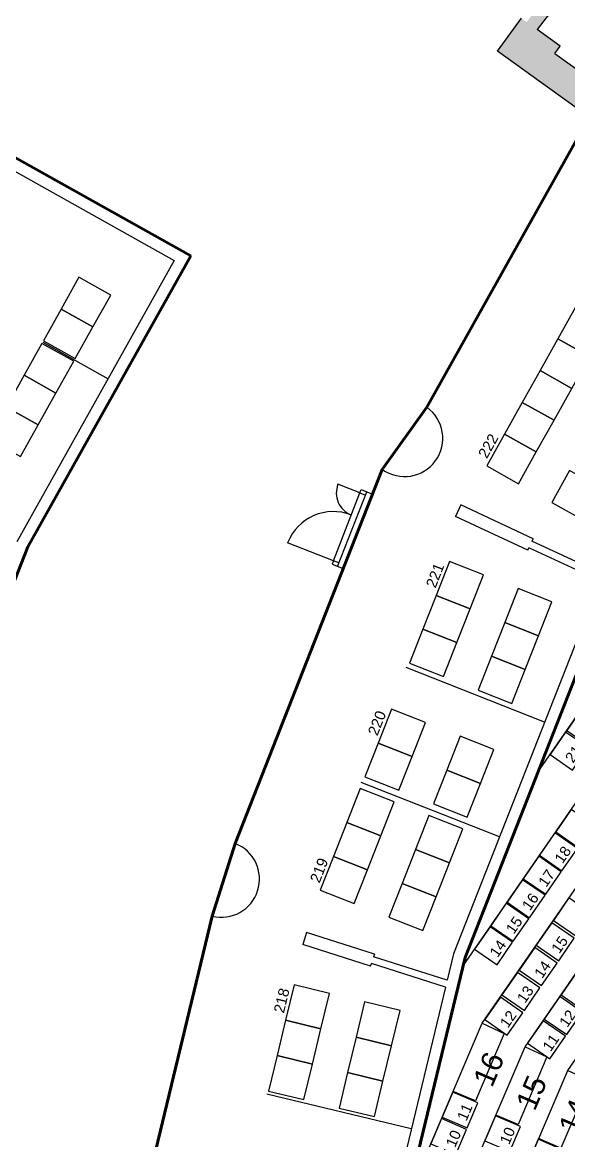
# Model space of a CAD drawing. Header units: millimetres. Extents: x -76108 to 202332, y 27411 to 140378.
# Drawn here: x 63939 to 72942, y 97780 to 116205 of the extents above; entities that cross this region are included whole.
import ezdxf
from ezdxf.enums import TextEntityAlignment as Align

# ---------------------------------------------------------------- set-up
doc = ezdxf.new("R2010")
doc.units = ezdxf.units.MM
doc.header["$LTSCALE"] = 100
for name, color, linetype in [('A-3312-EA-', 7, 'CONTINUOUS'), ('A-3312-FYLL', 7, 'CONTINUOUS'), ('B-RADER', 252, 'CONTINUOUS'), ('B-RADNUMMER', 4, 'CONTINUOUS'), ('B-STOLAR', 1, 'CONTINUOUS'), ('B-STOLNUMMER', 7, 'CONTINUOUS'), ('B-TRAPPA', 254, 'CONTINUOUS'), ('LOGER_PLAN2_NUMMER', 7, 'CONTINUOUS'), ('LOGER_PLAN2_STOLAR', 1, 'CONTINUOUS'), ('LOGER_PLAN3_STOLAR', 1, 'CONTINUOUS'), ('LOGER_PLAN_2', 21, 'CONTINUOUS'), ('LOGER_PLAN_3', 21, 'CONTINUOUS')]:
    doc.layers.add(name, color=color, linetype=linetype)
doc.layers.add('SEKTIONER', color=4, linetype='CONTINUOUS', lineweight=70)
doc.styles.add('ARIAL', font='arial.ttf')

msp = doc.modelspace()

# ---------------------------------------------------------------- hatches: boundary and pattern name
at = {"layer": 'A-3312-FYLL'}
msp.add_hatch(color=9, dxfattribs=at).paths.add_polyline_path([(74770.2, 119637.4), (74351.1, 119118.2), (74430.1, 119052.4), (72249.2, 116210), (72165.2, 116269.3), (71772, 115730.1), (74669.7, 113637.8), (75072.6, 114162.9), (74402.9, 114651.7), (74315.4, 114531.7), (72719.2, 115696.6), (72806.8, 115816.5), (72422.1, 116088), (74592.8, 118916.9), (74954.5, 118615.6), (75047.7, 118731.2), (76586, 117491), (76492.8, 117375.4), (77138.3, 116855), (77541.2, 117380.2)])

# ---------------------------------------------------------------- linework, layer by layer
at = {"layer": 'A-3312-EA-'}
for p, q in [((74594.1, 118918.7), (72420.8, 116086.2)), ((71772, 115730.1), (72163.4, 116272.1)), ((72800, 115812.4), (72420.8, 116086.2)), ((74669.7, 113637.8), (71772, 115730.1)), ((72713.1, 115692), (72800, 115812.4)), ((72713.1, 115692), (74317.6, 114533.5))]:
    msp.add_line(p, q, dxfattribs=at)
at = {"layer": 'B-RADER'}
for p, q in [((73519.5, 106606.3), (71234.8, 100796)), ((72436.7, 103852.7), (74043.5, 106175.7)), ((71202.5, 100662), (74655.1, 105653.7)), ((71518.6, 99712.7), (75266.8, 105131.6)), ((72222.5, 99323.9), (75878.4, 104609.6)), ((72926.3, 98935.2), (76490, 104087.5)), ((71234.8, 100796), (69612.8, 94062)), ((70271.5, 96796.9), (71518.6, 99712.7)), ((69733.6, 93504.8), (72222.5, 99323.9)), ((70501, 93264.6), (72926.3, 98935.2))]:
    msp.add_line(p, q, dxfattribs=at)
at = {"layer": 'B-STOLAR'}
for points in [[(73281.8, 104283.4), (73537.8, 104653.5), (73167.7, 104909.5), (72911.7, 104539.4)], [(73005.9, 103884.5), (73261.9, 104254.6), (72891.8, 104510.6), (72635.8, 104140.5)], [(73098.2, 102611.7), (73354.2, 102981.8), (72984.1, 103237.7), (72728.1, 102867.6)], [(72830.8, 102225.1), (73086.8, 102595.2), (72716.7, 102851.2), (72460.7, 102481.1)], [(72563.5, 101838.6), (72819.5, 102208.7), (72449.4, 102464.6), (72193.4, 102094.6)], [(72296.1, 101452), (72552.1, 101822.1), (72182, 102078.1), (71926, 101708)], [(73061.4, 101152.1), (73317.4, 101522.2), (72947.3, 101778.2), (72691.3, 101408.1)], [(72028.8, 101065.5), (72284.7, 101435.6), (71914.6, 101691.6), (71658.7, 101321.5)], [(72778.7, 100743.3), (73034.6, 101113.4), (72664.6, 101369.4), (72408.6, 100999.3)], [(71761.4, 100678.9), (72017.4, 101049), (71647.3, 101305), (71391.3, 100934.9)], [(72495.9, 100334.6), (72751.9, 100704.7), (72381.8, 100960.7), (72125.8, 100590.6)], [(72213.2, 99925.8), (72469.2, 100295.9), (72099.1, 100551.9), (71843.1, 100181.8)], [(73186.1, 99926.1), (73442.1, 100296.2), (73072, 100552.2), (72816, 100182.1)], [(71930.5, 99517.1), (72186.5, 99887.2), (71816.4, 100143.2), (71560.4, 99773.1)], [(72910.2, 99527.2), (73166.2, 99897.3), (72796.1, 100153.3), (72540.1, 99783.2)], [(72634.3, 99128.3), (72890.3, 99498.4), (72520.2, 99754.4), (72264.2, 99384.3)], [(71269.5, 97988.6), (71446.5, 98402.3), (71032.7, 98579.3), (70855.8, 98165.5)], [(71082.7, 97551.8), (71259.7, 97965.6), (70845.9, 98142.6), (70669, 97728.8)], [(71973.3, 97599.8), (72150.3, 98013.6), (71736.5, 98190.5), (71559.6, 97776.8)], [(72677.2, 97211.1), (72854.1, 97624.8), (72440.4, 97801.8), (72263.4, 97388)]]:
    msp.add_lwpolyline(points, close=True, dxfattribs=at)
at = {"layer": 'B-TRAPPA'}
for points in [[(71518.6, 99712.7), (71881.2, 99546.9), (71406.5, 98433.4), (71038.6, 98590.2)], [(72222.5, 99323.9), (72585, 99158.1), (72110.4, 98044.6), (71742.4, 98201.5)], [(72926.3, 98935.2), (73288.8, 98769.4), (72814.2, 97655.9), (72446.2, 97812.7)]]:
    msp.add_lwpolyline(points, dxfattribs=at)
at = {"layer": 'LOGER_PLAN2_STOLAR'}
for points in [[(72763.7, 110990.3), (73287.3, 110697.3), (73580.2, 111221), (73056.6, 111513.9)], [(72470.7, 110466.7), (72994.3, 110173.7), (73287.3, 110697.3), (72763.7, 110990.3)], [(72177.7, 109943.1), (72701.3, 109650.1), (72994.3, 110173.7), (72470.7, 110466.7)], [(71884.7, 109419.5), (72408.4, 109126.5), (72701.3, 109650.1), (72177.7, 109943.1)], [(71591.8, 108895.9), (72115.4, 108602.9), (72408.4, 109126.5), (71884.7, 109419.5)], [(72663.5, 108296.2), (73187.1, 108003.2), (73480.1, 108526.8), (72956.5, 108819.8)], [(70759.6, 106762.9), (71318, 106543.3), (71537.6, 107101.7), (70979.2, 107321.3)], [(71888.8, 106318.9), (72447.2, 106099.3), (72666.7, 106657.7), (72108.3, 106877.3)], [(70540.1, 106204.5), (71098.5, 105984.9), (71318, 106543.3), (70759.6, 106762.9)], [(71669.2, 105760.5), (72227.6, 105540.9), (72447.2, 106099.3), (71888.8, 106318.9)], [(70320.5, 105646.1), (70878.9, 105426.6), (71098.5, 105984.9), (70540.1, 106204.5)], [(71449.7, 105202.1), (72008, 104982.6), (72227.6, 105540.9), (71669.2, 105760.5)], [(69803, 104330), (70361.4, 104110.5), (70581, 104668.9), (70022.6, 104888.4)], [(69583.4, 103771.6), (70141.8, 103552.1), (70361.4, 104110.5), (69803, 104330)], [(70932.2, 103886), (71490.5, 103666.5), (71710.1, 104224.9), (71151.7, 104444.4)], [(70712.6, 103327.7), (71271, 103108.1), (71490.5, 103666.5), (70932.2, 103886)], [(69288.1, 103020.6), (69846.5, 102801.1), (70066.1, 103359.5), (69507.7, 103579)], [(69068.6, 102462.3), (69627, 102242.7), (69846.5, 102801.1), (69288.1, 103020.6)], [(70417.3, 102576.6), (70975.7, 102357.1), (71195.2, 102915.5), (70636.8, 103135)], [(68849, 101903.9), (69407.4, 101684.3), (69627, 102242.7), (69068.6, 102462.3)], [(70197.7, 102018.3), (70756.1, 101798.7), (70975.7, 102357.1), (70417.3, 102576.6)], [(69978.2, 101459.9), (70536.5, 101240.3), (70756.1, 101798.7), (70197.7, 102018.3)], [(68276.8, 99763.5), (68860.1, 99623), (69000.6, 100206.3), (68417.3, 100346.8)], [(69438.6, 99483.7), (70021.9, 99343.2), (70162.4, 99926.5), (69579.1, 100067)], [(68136.3, 99180.2), (68719.6, 99039.7), (68860.1, 99623), (68276.8, 99763.5)], [(69298.1, 98900.3), (69881.4, 98759.8), (70021.9, 99343.2), (69438.6, 99483.7)], [(67995.8, 98596.9), (68579.1, 98456.4), (68719.6, 99039.7), (68136.3, 99180.2)], [(69157.6, 98317), (69740.9, 98176.5), (69881.4, 98759.8), (69298.1, 98900.3)]]:
    msp.add_lwpolyline(points, close=True, dxfattribs=at)
at = {"layer": 'LOGER_PLAN3_STOLAR'}
for points in [[(64578.9, 111481.5), (65102.5, 111188.5), (65395.5, 111712.1), (64871.9, 112005.1)], [(64285.9, 110957.9), (64809.5, 110664.9), (65102.5, 111188.5), (64578.9, 111481.5)], [(63968.6, 110390.6), (64492.2, 110097.7), (64785.1, 110621.3), (64261.5, 110914.2)], [(63675.6, 109867), (64199.2, 109574.1), (64492.2, 110097.7), (63968.6, 110390.6)], [(63382.6, 109343.4), (63906.2, 109050.4), (64199.2, 109574.1), (63675.6, 109867)]]:
    msp.add_lwpolyline(points, close=True, dxfattribs=at)
at = {"layer": 'LOGER_PLAN_2'}
for p, q in [((72996.1, 114135.2), (70605.7, 109862.9)), ((69870.5, 108839.6), (67446.6, 102675.4)), ((69502.8, 108451.1), (69139.8, 108593.8)), ((69063.7, 107334.3), (69502.8, 108451.1)), ((69134.8, 107241.9), (69617.8, 108470.3)), ((69502.8, 108451.1), (69524.7, 108506.9)), ((69502.8, 108451.1), (69595.8, 108414.5)), ((69524.7, 108506.9), (69710.9, 108433.7)), ((71164, 108253.4), (71075.3, 108063)), ((72356.7, 107697.5), (71164, 108253.4)), ((72268, 107507.2), (71075.3, 108063)), ((69063.7, 107334.3), (68309.8, 107630.7)), ((72356.7, 107697.5), (72337.7, 107656.7)), ((73503.9, 107113.3), (72337.7, 107656.7)), ((73895.1, 107561.6), (71234.8, 100796)), ((72268, 107507.2), (72287, 107548)), ((73459.9, 107001.4), (72287, 107548)), ((69063.7, 107334.3), (69041.7, 107278.4)), ((69041.7, 107278.4), (69227.8, 107205.3)), ((69156.7, 107297.7), (69063.7, 107334.3)), ((73459.9, 107001.4), (71043.6, 100856.3)), ((72545.8, 104676.6), (70265.7, 105573.2)), ((71801.4, 102783.5), (69521.3, 103680.1)), ((67065.3, 101477.4), (65612, 95443.6)), ((68622.7, 101208.9), (68559, 101008.8)), ((69740.3, 100853.2), (68622.7, 101208.9)), ((69676.6, 100653.1), (68559, 101008.8)), ((71234.8, 100796), (69612.8, 94062)), ((69740.3, 100853.2), (69726.7, 100810.3)), ((70939.5, 100424.2), (69726.7, 100810.3)), ((71043.6, 100856.3), (70939.5, 100424.2)), ((69676.6, 100653.1), (69690.3, 100696)), ((70911.3, 100307.2), (69690.3, 100696)), ((70911.3, 100307.2), (69415.9, 94098.5)), ((70348.9, 97972.1), (67967, 98545.9))]:
    msp.add_line(p, q, dxfattribs=at)
for centre, radius, start, end in [((70237.9, 109351.4), 630, 234.32346, 54.28501), ((69502.8, 108451.1), 390, 158.53474, 248.53474), ((69063.7, 107334.3), 810, 68.53474, 158.53474), ((67216.1, 102089.1), 630, 256.1493, 68.53474)]:
    msp.add_arc(centre, radius, start, end, dxfattribs=at)
at = {"layer": 'LOGER_PLAN_3'}
for p, q in [((66712.7, 112359.4), (63226.9, 114309.8)), ((63129.2, 114135.2), (66440.5, 112282.5)), ((66440.5, 112282.5), (63847.1, 107647.4)), ((66712.7, 112359.4), (64028.2, 107561.6)), ((64273.7, 110936.1), (65350.1, 110333.8)), ((64028.2, 107561.6), (61367.9, 100796))]:
    msp.add_line(p, q, dxfattribs=at)
at = {"layer": 'SEKTIONER'}
for p, q in [((66712.7, 112359.4), (63226.9, 114309.8)), ((67446.6, 102675.4), (67065.3, 101477.4))]:
    msp.add_line(p, q, dxfattribs=at)
for points in [[(73093.8, 114309.8), (70605.7, 109862.9), (69870.5, 108839.6), (67446.6, 102675.4)], [(66712.7, 112359.4), (64028.2, 107561.6), (61367.9, 100796), (59745.9, 94062), (58862.5, 87321.4), (58862.5, 84100)], [(76579.6, 112359.4), (73895.1, 107561.6), (71234.8, 100796), (69612.8, 94062), (68729.4, 87321.4), (68729.4, 84100)], [(67065.3, 101477.4), (65612, 95443.6)]]:
    msp.add_lwpolyline(points, dxfattribs=at)

# ---------------------------------------------------------------- texts
at = {"layer": 'B-RADNUMMER', "style": 'ARIAL'}
for s, p in [('16', (71677.9, 98640)), ('15', (72381.7, 98251.2)), ('14', (73085.6, 97862.5))]:
    msp.add_text(s, height=350, rotation=66.92238, dxfattribs=at).set_placement(p)
at = {"layer": 'B-STOLNUMMER', "style": 'ARIAL'}
for s, rotation, p in [('21', 55.32964, (73134.9, 104071.1)), ('18', 55.32964, (72959.9, 102411.7)), ('17', 55.32964, (72692.5, 102025.1)), ('16', 55.32964, (72425.1, 101638.6)), ('15', 55.32964, (72157.8, 101252)), ('15', 55.32964, (72907.7, 100929.9)), ('14', 55.32964, (71890.4, 100865.5)), ('14', 55.32964, (72625, 100521.1)), ('13', 55.32964, (72342.3, 100112.4)), ('12', 55.32964, (72059.5, 99703.6)), ('12', 55.32964, (73039.3, 99713.8)), ('11', 55.32964, (72763.4, 99314.9)), ('11', 66.84357, (71358, 98195.5)), ('10', 66.84357, (71171.2, 97758.7)), ('10', 66.84357, (72061.8, 97806.7))]:
    msp.add_text(s, height=175, rotation=rotation, dxfattribs=at).set_placement(p, align=Align.BOTTOM_CENTER)
at = {"layer": 'LOGER_PLAN2_NUMMER', "style": 'ARIAL'}
for s, rotation, p in [('222', 60.77207, (71738.3, 109157.7)), ('221', 68.53474, (70869.4, 107042.1)), ('220', 68.53474, (69912.8, 104609.2)), ('219', 68.53474, (68958.8, 102183.1)), ('218', 76.45744, (68347.1, 100055.1))]:
    msp.add_text(s, height=175, rotation=rotation, dxfattribs=at).set_placement(p, align=Align.BOTTOM_CENTER)

doc.saveas('drawing.dxf')
